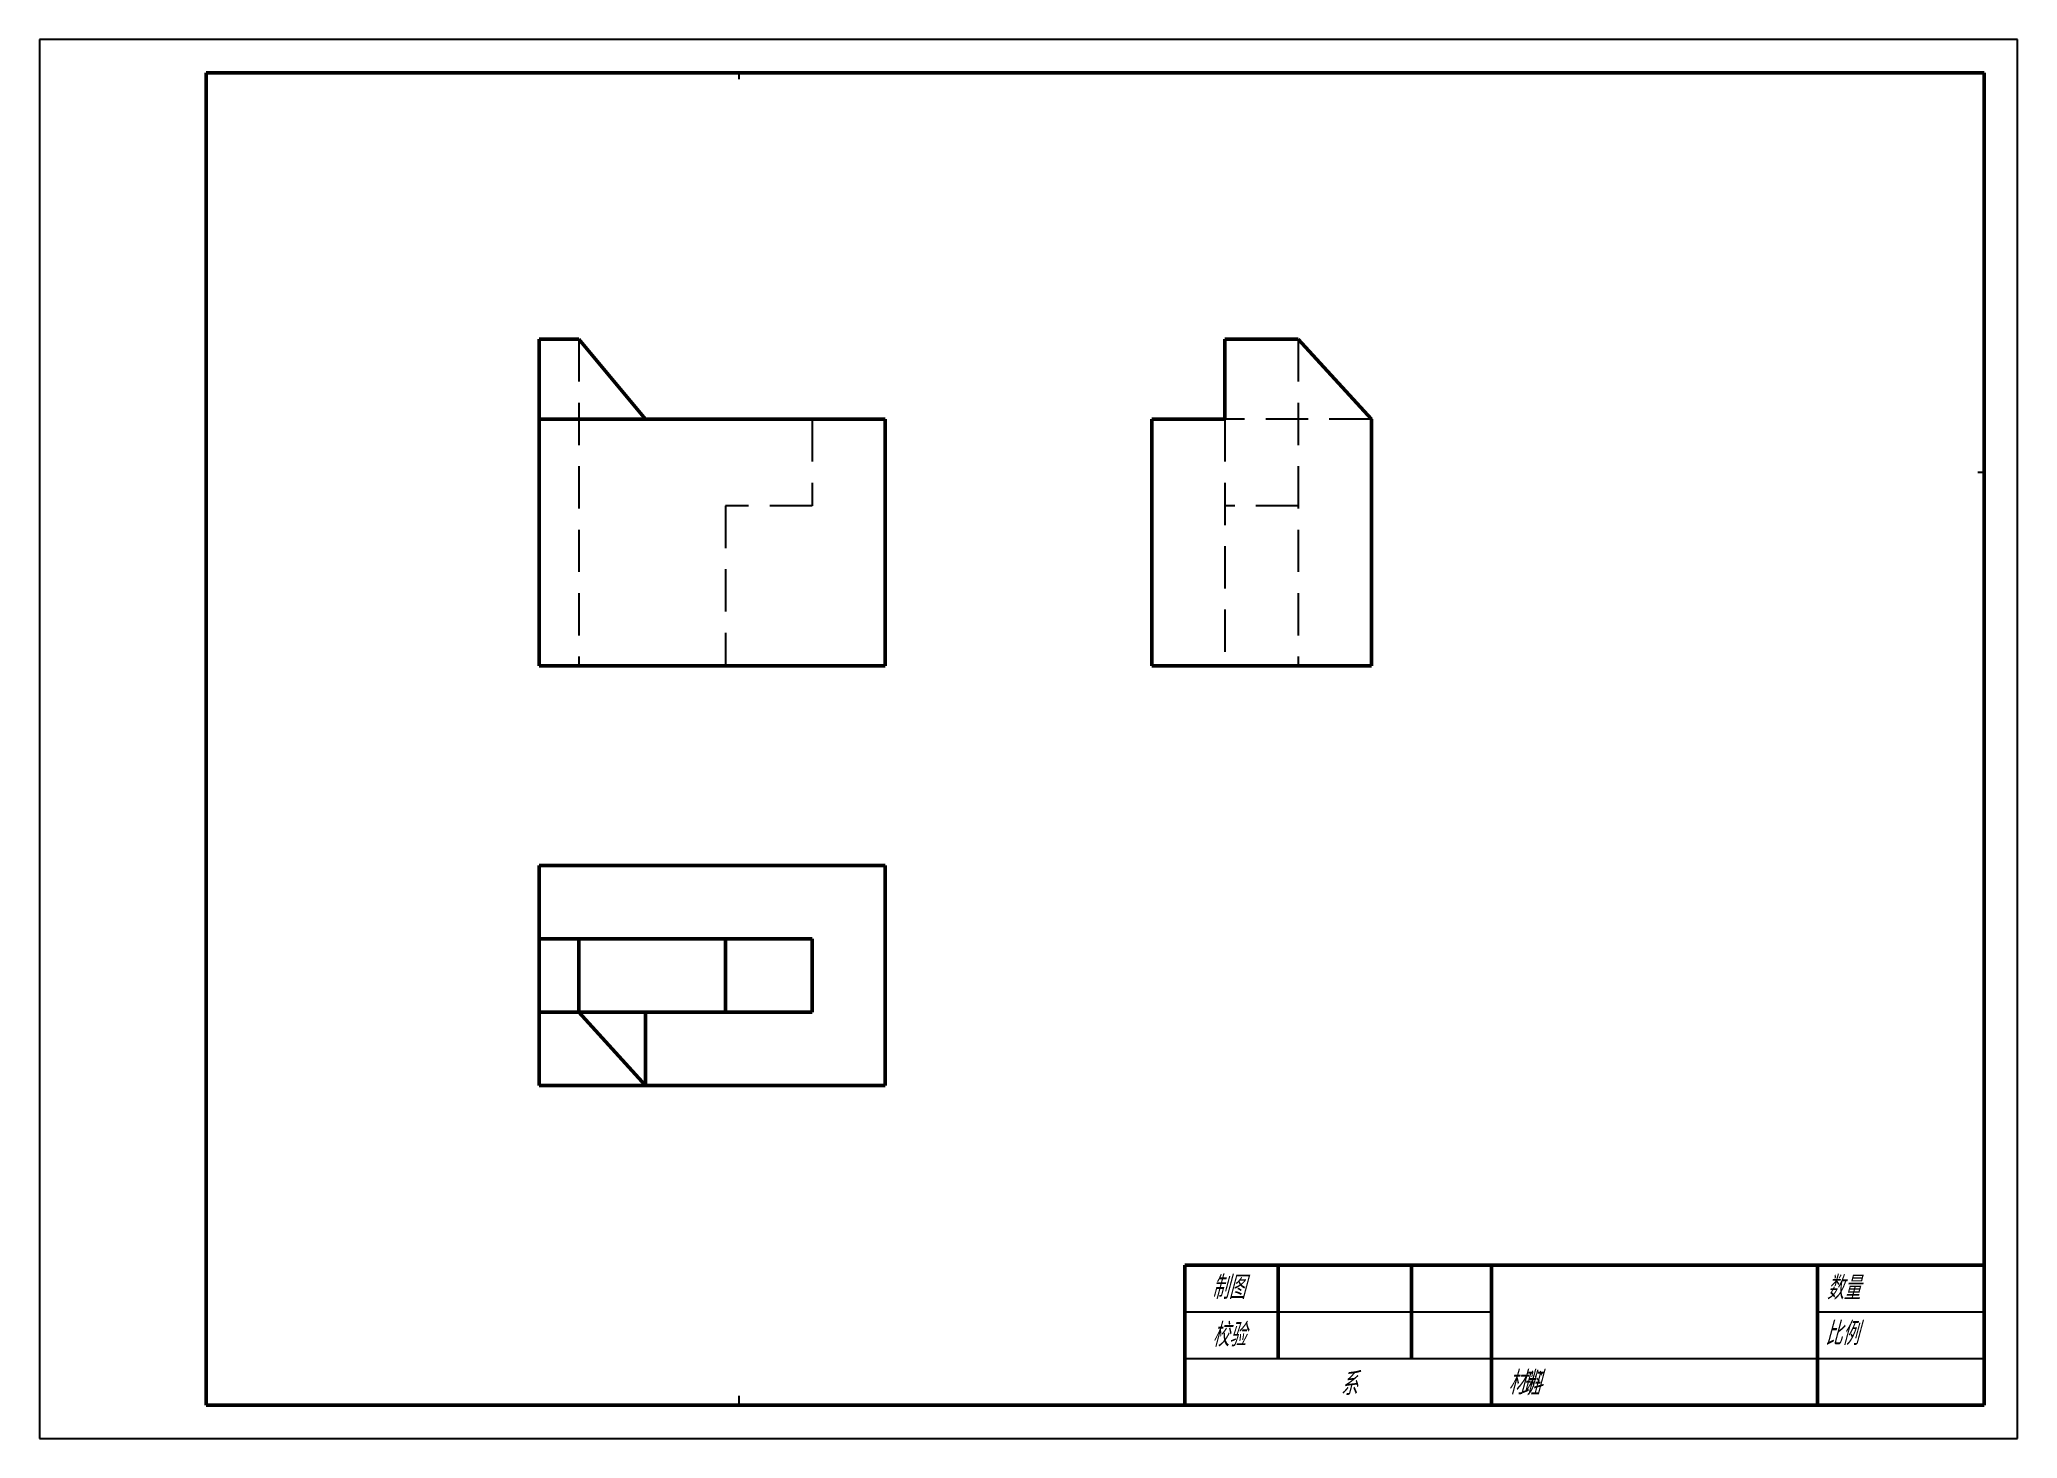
# Model space of a CAD drawing. Header units: millimetres. Extents: x 0 to 297, y 0 to 210.
import ezdxf
from ezdxf.enums import TextEntityAlignment as Align

# ---------------------------------------------------------------- set-up
doc = ezdxf.new("R2010")
doc.units = ezdxf.units.MM
doc.header["$LTSCALE"] = 0.5
doc.linetypes.add('CENTER', pattern=[50.8, 31.75, -6.35, 6.35, -6.35])
doc.linetypes.add('DASHED', pattern=[19.05, 12.7, -6.35])
for name, color, linetype, lineweight in [('文字标注', 7, 'Continuous', 25), ('点画线', 1, 'CENTER', 25), ('粗实线', 7, 'Continuous', 50), ('细实线', 3, 'Continuous', 25), ('虚线', 2, 'DASHED', 25)]:
    doc.layers.add(name, color=color, linetype=linetype, lineweight=lineweight)
doc.styles.add('国标汉字3.5', font='gbeitc.shx', dxfattribs={"height": 3.5, "bigfont": 'gbcbig.shx'})

msp = doc.modelspace()

# ---------------------------------------------------------------- linework, layer by layer
at = {"layer": '点画线'}
for p, q in [((105, 205), (105, 204.57)), ((105, 205), (105, 204.04)), ((25.2, 145), (25, 145)), ((292, 145), (291.07, 145)), ((105, 6.38), (105, 5)), ((105, 5.27), (105, 5))]:
    msp.add_line(p, q, dxfattribs=at)
at = {"layer": '粗实线'}
for p, q in [((292, 205), (25, 205)), ((25, 205), (25, 5)), ((292, 5), (292, 205)), ((75, 165), (75, 116)), ((81, 165), (75, 165)), ((81, 165), (91, 153)), ((189, 165), (178, 165)), ((178, 165), (178, 153)), ((189, 165), (200, 153)), ((127, 153), (75, 153)), ((127, 153), (127, 116)), ((167, 153), (167, 116)), ((178, 153), (167, 153)), ((200, 153), (200, 116)), ((127, 116), (75, 116)), ((200, 116), (167, 116)), ((127, 86), (75, 86)), ((75, 86), (75, 53)), ((127, 86), (127, 53)), ((116, 75), (75, 75)), ((81, 75), (81, 64)), ((103, 75), (103, 64)), ((116, 75), (116, 64)), ((116, 64), (75, 64)), ((81, 64), (91, 53)), ((91, 64), (91, 53)), ((127, 53), (75, 53)), ((172, 5), (172, 26)), ((172, 26), (292, 26)), ((186, 12), (186, 26)), ((206, 12), (206, 26)), ((218, 5), (218, 26)), ((267, 5), (267, 26)), ((25, 5), (292, 5))]:
    msp.add_line(p, q, dxfattribs=at)
at = {"layer": '细实线'}
for p, q in [((297, 210), (0, 210)), ((0, 210), (0, 0)), ((297, 0), (297, 210)), ((172, 19), (218, 19)), ((267, 19), (292, 19)), ((172, 12), (292, 12)), ((0, 0), (297, 0))]:
    msp.add_line(p, q, dxfattribs=at)
at = {"layer": '虚线'}
for p, q in [((81, 165), (81, 116)), ((189, 165), (189, 116)), ((116, 153), (116, 140)), ((200, 153), (178, 153)), ((178, 153), (178, 116)), ((116, 140), (103, 140)), ((103, 140), (103, 116)), ((189, 140), (178, 140))]:
    msp.add_line(p, q, dxfattribs=at)

# ---------------------------------------------------------------- texts
at = {"layer": '文字标注', "style": '国标汉字3.5'}
msp.add_text('制图', height=3.5, dxfattribs=at).set_placement((178.52, 20.93), align=Align.CENTER)
for s, p in [('数量', (268.34, 20.85)), ('比例', (268.1, 14)), ('系             班', (195.35, 6.46)), ('材料', (220.51, 6.61))]:
    msp.add_text(s, height=3.5, dxfattribs=at).set_placement(p)
msp.add_text('校验', height=3.5, dxfattribs=at).set_placement((178.59, 15.74), align=Align.MIDDLE)

doc.saveas('drawing.dxf')
